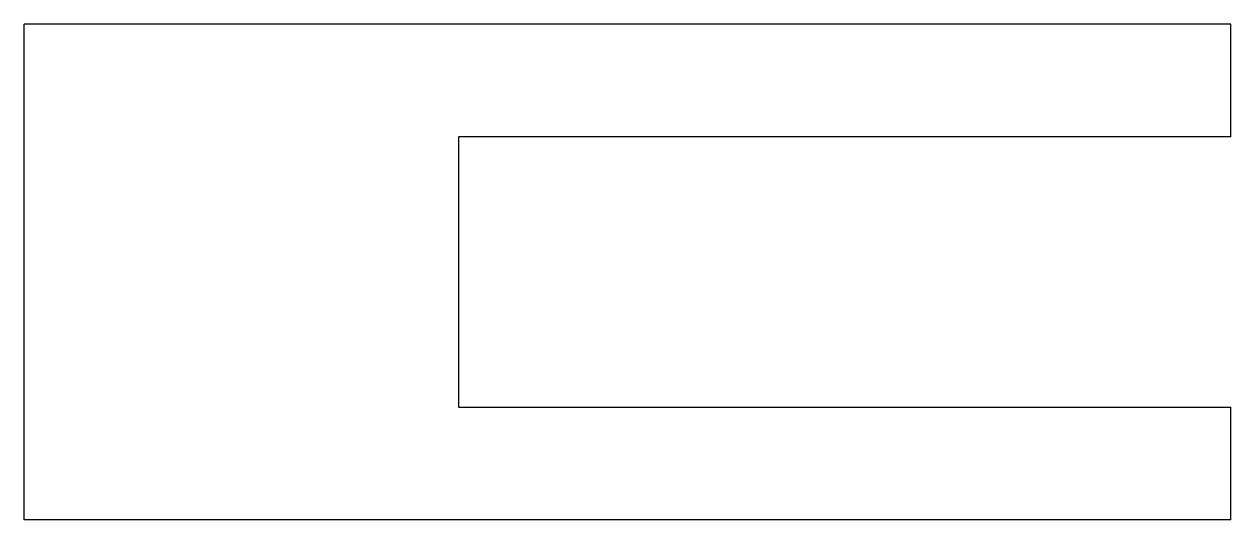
# Model space of a CAD drawing. Header units: metres. Extents: x -39.3 to 14.3, y -22 to 0.
import ezdxf

# ---------------------------------------------------------------- set-up
doc = ezdxf.new("R2010")
doc.units = ezdxf.units.M

msp = doc.modelspace()

# ---------------------------------------------------------------- linework, layer by layer
for points in [[(14.3, 0), (13.228, 0), (12.156, 0), (11.084, 0), (10.012, 0), (8.94, 0), (7.868, 0), (6.796, 0), (5.724, 0), (4.652, 0), (3.58, 0), (2.508, 0), (1.436, 0), (0.364, 0), (-0.708, 0), (-1.78, 0), (-2.852, 0), (-3.924, 0), (-4.996, 0), (-6.068, 0), (-7.14, 0), (-8.212, 0), (-9.284, 0), (-10.356, 0), (-11.428, 0), (-12.5, 0), (-13.572, 0), (-14.644, 0), (-15.716, 0), (-16.788, 0), (-17.86, 0), (-18.932, 0), (-20.004, 0), (-21.076, 0), (-22.148, 0), (-23.22, 0), (-24.292, 0), (-25.364, 0), (-26.436, 0), (-27.508, 0), (-28.58, 0), (-29.652, 0), (-30.724, 0), (-31.796, 0), (-32.868, 0), (-33.94, 0), (-35.012, 0), (-36.084, 0), (-37.156, 0), (-38.228, 0), (-39.3, 0)], [(-39.3, -22), (-39.3, -21.56), (-39.3, -21.12), (-39.3, -20.68), (-39.3, -20.24), (-39.3, -19.8), (-39.3, -19.36), (-39.3, -18.92), (-39.3, -18.48), (-39.3, -18.04), (-39.3, -17.6), (-39.3, -17.16), (-39.3, -16.72), (-39.3, -16.28), (-39.3, -15.84), (-39.3, -15.4), (-39.3, -14.96), (-39.3, -14.52), (-39.3, -14.08), (-39.3, -13.64), (-39.3, -13.2), (-39.3, -12.76), (-39.3, -12.32), (-39.3, -11.88), (-39.3, -11.44), (-39.3, -11), (-39.3, -10.56), (-39.3, -10.12), (-39.3, -9.68), (-39.3, -9.24), (-39.3, -8.8), (-39.3, -8.36), (-39.3, -7.92), (-39.3, -7.48), (-39.3, -7.04), (-39.3, -6.6), (-39.3, -6.16), (-39.3, -5.72), (-39.3, -5.28), (-39.3, -4.84), (-39.3, -4.4), (-39.3, -3.96), (-39.3, -3.52), (-39.3, -3.08), (-39.3, -2.64), (-39.3, -2.2), (-39.3, -1.76), (-39.3, -1.32), (-39.3, -0.88), (-39.3, -0.44), (-39.3, 0)], [(14.3, -5), (14.3, -4.9), (14.3, -4.8), (14.3, -4.7), (14.3, -4.6), (14.3, -4.5), (14.3, -4.4), (14.3, -4.3), (14.3, -4.2), (14.3, -4.1), (14.3, -4), (14.3, -3.9), (14.3, -3.8), (14.3, -3.7), (14.3, -3.6), (14.3, -3.5), (14.3, -3.4), (14.3, -3.3), (14.3, -3.2), (14.3, -3.1), (14.3, -3), (14.3, -2.9), (14.3, -2.8), (14.3, -2.7), (14.3, -2.6), (14.3, -2.5), (14.3, -2.4), (14.3, -2.3), (14.3, -2.2), (14.3, -2.1), (14.3, -2), (14.3, -1.9), (14.3, -1.8), (14.3, -1.7), (14.3, -1.6), (14.3, -1.5), (14.3, -1.4), (14.3, -1.3), (14.3, -1.2), (14.3, -1.1), (14.3, -1), (14.3, -0.9), (14.3, -0.8), (14.3, -0.7), (14.3, -0.6), (14.3, -0.5), (14.3, -0.4), (14.3, -0.3), (14.3, -0.2), (14.3, -0.1), (14.3, 0)], [(14.3, -5), (13.614, -5), (12.928, -5), (12.242, -5), (11.556, -5), (10.87, -5), (10.184, -5), (9.498, -5), (8.812, -5), (8.126, -5), (7.44, -5), (6.754, -5), (6.068, -5), (5.382, -5), (4.696, -5), (4.01, -5), (3.324, -5), (2.638, -5), (1.952, -5), (1.266, -5), (0.58, -5), (-0.106, -5), (-0.792, -5), (-1.478, -5), (-2.164, -5), (-2.85, -5), (-3.536, -5), (-4.222, -5), (-4.908, -5), (-5.594, -5), (-6.28, -5), (-6.966, -5), (-7.652, -5), (-8.338, -5), (-9.024, -5), (-9.71, -5), (-10.396, -5), (-11.082, -5), (-11.768, -5), (-12.454, -5), (-13.14, -5), (-13.826, -5), (-14.512, -5), (-15.198, -5), (-15.884, -5), (-16.57, -5), (-17.256, -5), (-17.942, -5), (-18.628, -5), (-19.314, -5), (-20, -5)], [(-20, -5), (-20, -5.24), (-20, -5.48), (-20, -5.72), (-20, -5.96), (-20, -6.2), (-20, -6.44), (-20, -6.68), (-20, -6.92), (-20, -7.16), (-20, -7.4), (-20, -7.64), (-20, -7.88), (-20, -8.12), (-20, -8.36), (-20, -8.6), (-20, -8.84), (-20, -9.08), (-20, -9.32), (-20, -9.56), (-20, -9.8), (-20, -10.04), (-20, -10.28), (-20, -10.52), (-20, -10.76), (-20, -11), (-20, -11.24), (-20, -11.48), (-20, -11.72), (-20, -11.96), (-20, -12.2), (-20, -12.44), (-20, -12.68), (-20, -12.92), (-20, -13.16), (-20, -13.4), (-20, -13.64), (-20, -13.88), (-20, -14.12), (-20, -14.36), (-20, -14.6), (-20, -14.84), (-20, -15.08), (-20, -15.32), (-20, -15.56), (-20, -15.8), (-20, -16.04), (-20, -16.28), (-20, -16.52), (-20, -16.76), (-20, -17)], [(-20, -17), (-19.314, -17), (-18.628, -17), (-17.942, -17), (-17.256, -17), (-16.57, -17), (-15.884, -17), (-15.198, -17), (-14.512, -17), (-13.826, -17), (-13.14, -17), (-12.454, -17), (-11.768, -17), (-11.082, -17), (-10.396, -17), (-9.71, -17), (-9.024, -17), (-8.338, -17), (-7.652, -17), (-6.966, -17), (-6.28, -17), (-5.594, -17), (-4.908, -17), (-4.222, -17), (-3.536, -17), (-2.85, -17), (-2.164, -17), (-1.478, -17), (-0.792, -17), (-0.106, -17), (0.58, -17), (1.266, -17), (1.952, -17), (2.638, -17), (3.324, -17), (4.01, -17), (4.696, -17), (5.382, -17), (6.068, -17), (6.754, -17), (7.44, -17), (8.126, -17), (8.812, -17), (9.498, -17), (10.184, -17), (10.87, -17), (11.556, -17), (12.242, -17), (12.928, -17), (13.614, -17), (14.3, -17)], [(14.3, -22), (14.3, -21.9), (14.3, -21.8), (14.3, -21.7), (14.3, -21.6), (14.3, -21.5), (14.3, -21.4), (14.3, -21.3), (14.3, -21.2), (14.3, -21.1), (14.3, -21), (14.3, -20.9), (14.3, -20.8), (14.3, -20.7), (14.3, -20.6), (14.3, -20.5), (14.3, -20.4), (14.3, -20.3), (14.3, -20.2), (14.3, -20.1), (14.3, -20), (14.3, -19.9), (14.3, -19.8), (14.3, -19.7), (14.3, -19.6), (14.3, -19.5), (14.3, -19.4), (14.3, -19.3), (14.3, -19.2), (14.3, -19.1), (14.3, -19), (14.3, -18.9), (14.3, -18.8), (14.3, -18.7), (14.3, -18.6), (14.3, -18.5), (14.3, -18.4), (14.3, -18.3), (14.3, -18.2), (14.3, -18.1), (14.3, -18), (14.3, -17.9), (14.3, -17.8), (14.3, -17.7), (14.3, -17.6), (14.3, -17.5), (14.3, -17.4), (14.3, -17.3), (14.3, -17.2), (14.3, -17.1), (14.3, -17)], [(14.3, -22), (13.228, -22), (12.156, -22), (11.084, -22), (10.012, -22), (8.94, -22), (7.868, -22), (6.796, -22), (5.724, -22), (4.652, -22), (3.58, -22), (2.508, -22), (1.436, -22), (0.364, -22), (-0.708, -22), (-1.78, -22), (-2.852, -22), (-3.924, -22), (-4.996, -22), (-6.068, -22), (-7.14, -22), (-8.212, -22), (-9.284, -22), (-10.356, -22), (-11.428, -22), (-12.5, -22), (-13.572, -22), (-14.644, -22), (-15.716, -22), (-16.788, -22), (-17.86, -22), (-18.932, -22), (-20.004, -22), (-21.076, -22), (-22.148, -22), (-23.22, -22), (-24.292, -22), (-25.364, -22), (-26.436, -22), (-27.508, -22), (-28.58, -22), (-29.652, -22), (-30.724, -22), (-31.796, -22), (-32.868, -22), (-33.94, -22), (-35.012, -22), (-36.084, -22), (-37.156, -22), (-38.228, -22), (-39.3, -22)]]:
    msp.add_lwpolyline(points)

doc.saveas('drawing.dxf')
